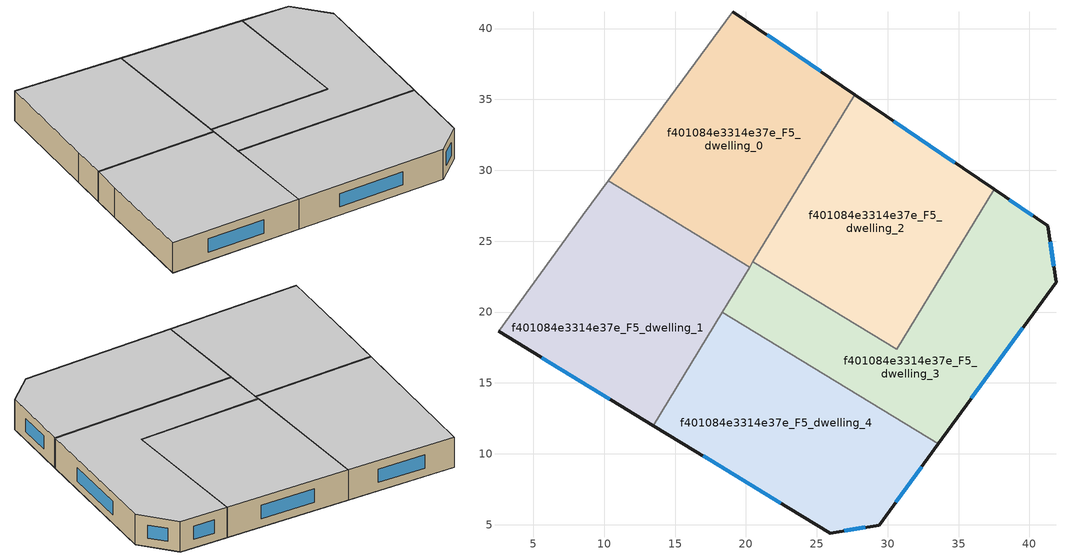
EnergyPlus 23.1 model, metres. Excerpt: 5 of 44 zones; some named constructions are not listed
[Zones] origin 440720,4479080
f401084e3314e37e_F5_dwelling_0
 floor to f401084e3314e37e_F4_dwelling_0 (EU_floor_Construction): 20.27,23.17 27.68,35.34 19.08,41.19 12.39,32.11 10.28,29.25 z15
 wall outside (EU_wall_Construction): 19.08,41.19 27.68,35.34 z15:18
 wall adiabatic (EU_wall_Construction): 10.28,29.25 12.39,32.11 19.08,41.19 z15:18
 wall to f401084e3314e37e_F5_dwelling_1 (EU_wall_Construction): 20.27,23.17 10.28,29.25 z15:18
 wall to f401084e3314e37e_F5_dwelling_2 (EU_wall_Construction): 27.68,35.34 20.49,23.54 z15:18
 wall to f401084e3314e37e_F5_dwelling_3 (EU_wall_Construction): 20.49,23.54 20.27,23.17 z15:18
 window (EU_Window_Construction): 21.49,39.54 25.26,36.98 z15.84:17.16
 ceiling to f401084e3314e37e_F6_dwelling_0 (EU_floor_Construction): 27.68,35.34 20.27,23.17 10.28,29.25 12.39,32.11 19.08,41.19 z18
f401084e3314e37e_F5_dwelling_1
 floor to f401084e3314e37e_F4_dwelling_1 (EU_floor_Construction): 13.47,11.99 20.27,23.17 10.28,29.25 8.5,26.84 2.54,18.64 z15
 wall outside (EU_wall_Construction): 13.47,11.99 2.54,18.64 z15:18
 wall adiabatic (EU_wall_Construction): 2.54,18.64 8.5,26.84 10.28,29.25 z15:18
 wall to f401084e3314e37e_F5_dwelling_4 (EU_wall_Construction): 18.33,19.98 13.47,11.99 z15:18
 wall to f401084e3314e37e_F5_dwelling_3 (EU_wall_Construction): 20.27,23.17 18.33,19.98 z15:18
 window (EU_Window_Construction): 10.4,13.86 5.61,16.77 z15.84:17.16
 ceiling to f401084e3314e37e_F6_dwelling_1 (EU_floor_Construction): 20.27,23.17 13.47,11.99 2.54,18.64 8.5,26.84 10.28,29.25 z18
f401084e3314e37e_F5_dwelling_2
 floor to f401084e3314e37e_F4_dwelling_2 (EU_floor_Construction): 30.63,17.37 37.5,28.66 27.68,35.34 20.49,23.54 z15
 wall outside (EU_wall_Construction): 27.68,35.34 37.5,28.66 z15:18
 wall to f401084e3314e37e_F5_dwelling_3 (EU_wall_Construction): 37.5,28.66 30.63,17.37 20.49,23.54 z15:18
 window (EU_Window_Construction): 30.44,33.46 34.74,30.53 z15.84:17.16
 ceiling to f401084e3314e37e_F6_dwelling_2 (EU_floor_Construction): 37.5,28.66 30.63,17.37 20.49,23.54 27.68,35.34 z18
f401084e3314e37e_F5_dwelling_3
 floor to f401084e3314e37e_F4_dwelling_3 (EU_floor_Construction): 33.57,10.7 41.87,22.1 41.3,26.07 37.5,28.66 30.63,17.37 20.49,23.54 18.33,19.98 z15
 wall outside (EU_wall_Construction): 37.5,28.66 41.3,26.07 41.87,22.1 33.57,10.7 z15:18
 wall to f401084e3314e37e_F5_dwelling_4 (EU_wall_Construction): 33.57,10.7 18.33,19.98 z15:18
 window (EU_Window_Construction): 38.57,27.93 40.23,26.8 / 41.46,24.96 41.71,23.22 / 39.54,18.9 35.9,13.9 z15.84:17.16
 ceiling to f401084e3314e37e_F6_dwelling_3 (EU_floor_Construction): 41.3,26.07 41.87,22.1 33.57,10.7 18.33,19.98 20.49,23.54 30.63,17.37 37.5,28.66 z18
f401084e3314e37e_F5_dwelling_4
 floor to f401084e3314e37e_F4_dwelling_4 (EU_floor_Construction): 29.39,4.97 33.57,10.7 18.33,19.98 13.47,11.99 25.96,4.39 z15
 wall outside (EU_wall_Construction): 33.57,10.7 29.39,4.97 25.96,4.39 13.47,11.99 z15:18
 window (EU_Window_Construction): 32.39,9.09 30.56,6.58 / 28.43,4.81 26.92,4.55 / 22.45,6.53 16.98,9.86 z15.84:17.16
 ceiling to f401084e3314e37e_F6_dwelling_4 (EU_floor_Construction): 33.57,10.7 29.39,4.97 25.96,4.39 13.47,11.99 18.33,19.98 z18
[SCHEDULE:FILE] Column Number=1; Rows to Skip at Top=0; Number of Hours of Data=8760; Column Separator=Comma; Interpolate to Timestep=No; Minutes per Item=60; Adjust Schedule for Daylight Savings=Yes
Name | File
EU_Step8_GainSchedule_f401084e3314e37e_F3_dwelling_3_f000 | ../../schedules/f401084e3314e37e/f401084e3314e37e_F3_dwelling_3_f000_gain.csv
EU_Step8_GainSchedule_f401084e3314e37e_F3_dwelling_4_f000 | ../../schedules/f401084e3314e37e/f401084e3314e37e_F3_dwelling_4_f000_gain.csv
EU_Step8_GainSchedule_f401084e3314e37e_F3_dwelling_5_f000 | ../../schedules/f401084e3314e37e/f401084e3314e37e_F3_dwelling_5_f000_gain.csv
EU_Step8_GainSchedule_f401084e3314e37e_F4_dwelling_0_f000 | ../../schedules/f401084e3314e37e/f401084e3314e37e_F4_dwelling_0_f000_gain.csv
EU_Step8_GainSchedule_f401084e3314e37e_F4_dwelling_1_f000 | ../../schedules/f401084e3314e37e/f401084e3314e37e_F4_dwelling_1_f000_gain.csv
EU_Step8_GainSchedule_f401084e3314e37e_F4_dwelling_2_f000 | ../../schedules/f401084e3314e37e/f401084e3314e37e_F4_dwelling_2_f000_gain.csv
EU_Step8_GainSchedule_f401084e3314e37e_F4_dwelling_3_f000 | ../../schedules/f401084e3314e37e/f401084e3314e37e_F4_dwelling_3_f000_gain.csv
EU_Step8_GainSchedule_f401084e3314e37e_F4_dwelling_4_f000 | ../../schedules/f401084e3314e37e/f401084e3314e37e_F4_dwelling_4_f000_gain.csv
EU_Step8_GainSchedule_f401084e3314e37e_F5_dwelling_0_f000 | ../../schedules/f401084e3314e37e/f401084e3314e37e_F5_dwelling_0_f000_gain.csv
EU_Step8_GainSchedule_f401084e3314e37e_F5_dwelling_1_f000 | ../../schedules/f401084e3314e37e/f401084e3314e37e_F5_dwelling_1_f000_gain.csv
EU_Step8_GainSchedule_f401084e3314e37e_F5_dwelling_2_f000 | ../../schedules/f401084e3314e37e/f401084e3314e37e_F5_dwelling_2_f000_gain.csv
EU_Step8_GainSchedule_f401084e3314e37e_F5_dwelling_3_f000 | ../../schedules/f401084e3314e37e/f401084e3314e37e_F5_dwelling_3_f000_gain.csv
EU_Step8_GainSchedule_f401084e3314e37e_F5_dwelling_4_f000 | ../../schedules/f401084e3314e37e/f401084e3314e37e_F5_dwelling_4_f000_gain.csv
